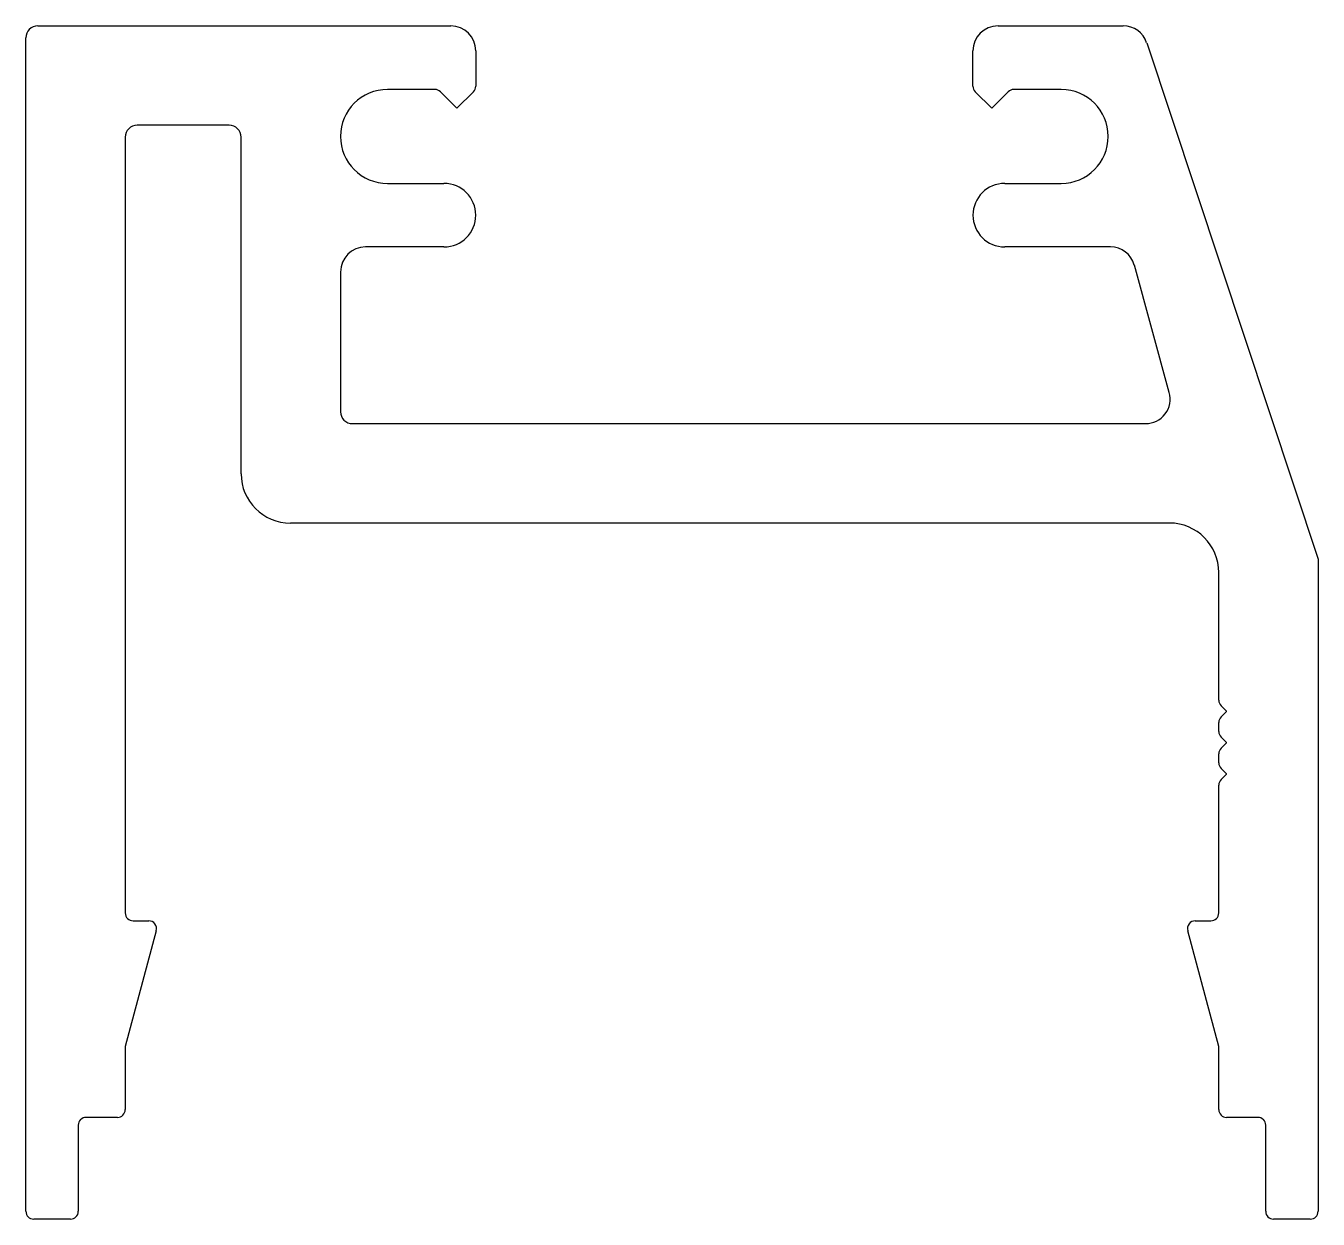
# Model space of a CAD drawing. Extents: x -20.6 to 20.7, y 0.5 to 38.6.
import ezdxf

# ---------------------------------------------------------------- set-up
doc = ezdxf.new("R2010")
doc.units = 0
doc.layers.add('1', color=7, linetype='CONTINUOUS')

msp = doc.modelspace()

# ---------------------------------------------------------------- linework, layer by layer
at = {"layer": '1', "color": 7, "linetype": 'CONTINUOUS'}
for p, q in [((-20.217, 38.605), (-7.027, 38.605)), ((10.453, 38.605), (14.454, 38.605)), ((-20.597, 0.755), (-20.597, 38.225)), ((15.202, 38.066), (20.678, 21.574)), ((-6.227, 37.805), (-6.227, 36.678)), ((9.653, 36.678), (9.653, 37.805)), ((-7.53, 36.575), (-9.047, 36.575)), ((-6.827, 35.975), (-7.354, 36.502)), ((-6.3, 36.502), (-6.827, 35.975)), ((10.253, 35.975), (9.726, 36.502)), ((10.78, 36.502), (10.253, 35.975)), ((12.473, 36.575), (10.957, 36.575)), ((-14.103, 35.43), (-17.042, 35.43)), ((-17.422, 35.05), (-17.422, 10.28)), ((-13.722, 24.305), (-13.722, 35.049)), ((-10.547, 35.075), (-10.547, 35.075)), ((-9.047, 33.575), (-7.242, 33.575)), ((10.668, 33.575), (12.473, 33.575)), ((-7.242, 31.545), (-9.747, 31.545)), ((14.048, 31.545), (10.668, 31.545)), ((15.923, 26.901), (14.808, 30.966)), ((-10.547, 30.745), (-10.547, 26.286)), ((-10.166, 25.905), (15.164, 25.905)), ((15.928, 22.73), (-12.147, 22.73)), ((20.678, 21.574), (20.678, 0.755)), ((17.503, 17.071), (17.503, 21.155)), ((17.747, 16.723), (17.576, 16.894)), ((17.576, 16.541), (17.747, 16.712)), ((17.503, 16.071), (17.503, 16.364)), ((17.747, 15.723), (17.576, 15.894)), ((17.576, 15.541), (17.747, 15.712)), ((17.503, 15.071), (17.503, 15.364)), ((17.747, 14.723), (17.576, 14.894)), ((17.576, 14.541), (17.747, 14.712)), ((17.503, 10.28), (17.503, 14.364)), ((-17.172, 10.03), (-16.672, 10.03)), ((16.753, 10.03), (17.253, 10.03)), ((-16.43, 9.715), (-17.422, 6.015)), ((17.503, 6.015), (16.512, 9.715)), ((-17.422, 6.015), (-17.422, 4.005)), ((17.503, 4.005), (17.503, 6.015)), ((-17.672, 3.755), (-18.672, 3.755)), ((18.753, 3.755), (17.753, 3.755)), ((-18.922, 3.505), (-18.922, 0.755)), ((19.003, 0.755), (19.003, 3.505)), ((-19.172, 0.505), (-20.347, 0.505)), ((20.428, 0.505), (19.253, 0.505))]:
    msp.add_line(p, q, dxfattribs=at)
for centre, radius, start, end in [((-20.217, 38.225), 0.38, 90, 180), ((-7.027, 37.805), 0.8, 360, 90), ((10.453, 37.805), 0.8, 90, 180), ((14.454, 37.818), 0.787, 18.3699, 90), ((-9.047, 35.075), 1.5, 90, 270), ((-7.53, 36.325), 0.25, 45, 90), ((-6.477, 36.678), 0.25, 315, 360), ((9.903, 36.678), 0.25, 180, 225), ((10.957, 36.325), 0.25, 90, 135), ((12.473, 35.075), 1.5, 270, 90), ((-17.042, 35.05), 0.38, 90, 180), ((-14.103, 35.049), 0.381, 0, 90), ((-7.242, 32.56), 1.015, 270, 90), ((10.668, 32.56), 1.015, 90, 270), ((-9.747, 30.745), 0.8, 90, 180), ((14.048, 30.758), 0.787, 15.3495, 90), ((15.164, 26.692), 0.787, 270, 15.3495), ((-10.166, 26.286), 0.381, 180, 270), ((-12.147, 24.305), 1.575, 180, 270), ((15.928, 21.155), 1.575, 360, 90), ((17.753, 17.071), 0.25, 180, 225), ((17.753, 16.364), 0.25, 135, 180), ((17.742, 16.717), 0.008, 315, 45), ((17.753, 16.071), 0.25, 180, 225), ((17.742, 15.718), 0.008, 315, 45), ((17.753, 15.364), 0.25, 135, 180), ((17.753, 15.071), 0.25, 180, 225), ((17.753, 14.364), 0.25, 135, 180), ((17.742, 14.718), 0.008, 315, 45), ((-17.172, 10.28), 0.25, 180, 270), ((-16.672, 9.78), 0.25, 345, 90), ((16.753, 9.78), 0.25, 90, 195), ((17.253, 10.28), 0.25, 270, 0), ((-18.672, 3.505), 0.25, 90, 180), ((-17.672, 4.005), 0.25, 270, 0), ((17.753, 4.005), 0.25, 180, 270), ((18.753, 3.505), 0.25, 0, 90), ((-20.347, 0.755), 0.25, 180, 270), ((-19.172, 0.755), 0.25, 270, 360), ((19.253, 0.755), 0.25, 180, 270), ((20.428, 0.755), 0.25, 270, 360)]:
    msp.add_arc(centre, radius, start, end, dxfattribs=at)

doc.saveas('drawing.dxf')
